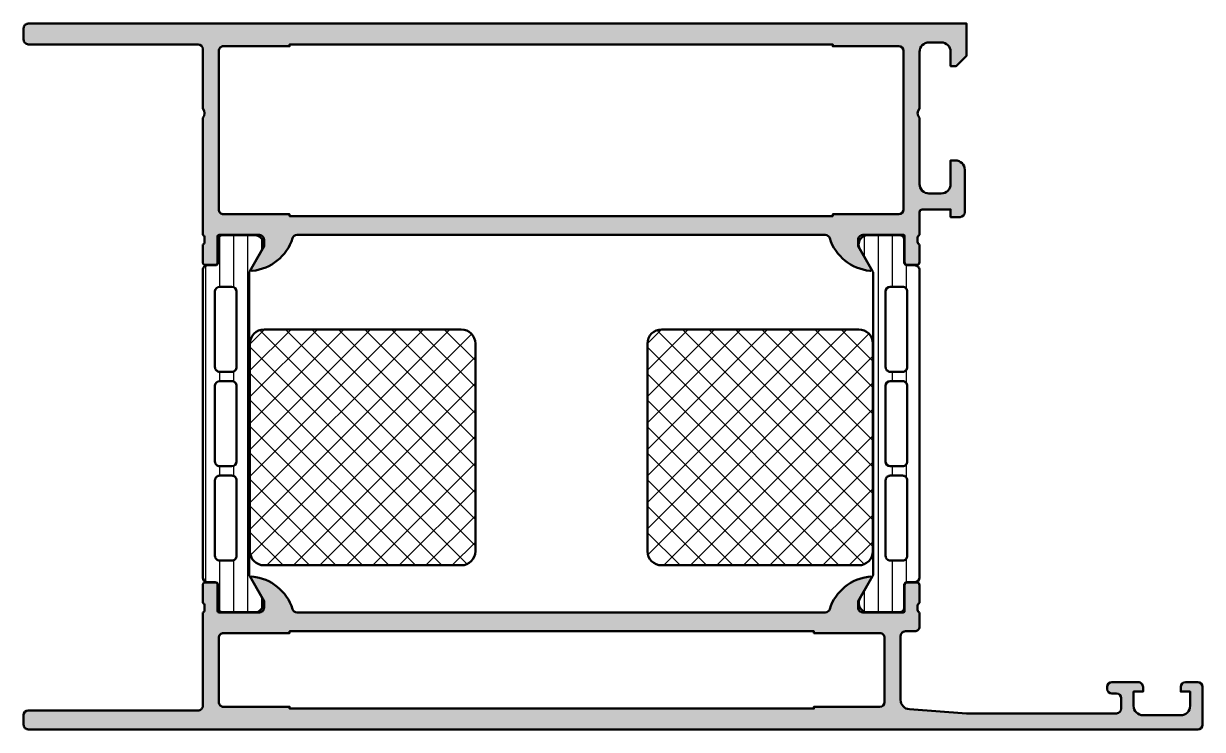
# Model space of a CAD drawing. Extents: x 0 to 125, y 0 to 75.
import ezdxf

# ---------------------------------------------------------------- set-up
doc = ezdxf.new("R2010")
doc.units = 0
for name, color, linetype, lineweight in [('0S-Alu contour', 7, 'Continuous', 50), ('0S-Alu hatch', 252, 'Continuous', 25), ('0S-Plastic contour', 254, 'Continuous', 50), ('0S-Plastic hatch', 253, 'Continuous', 25), ('0S-PT contour', 91, 'Continuous', 50), ('0S-PT hatch', 103, 'Continuous', 25)]:
    doc.layers.add(name, color=color, linetype=linetype, lineweight=lineweight)
pattern_1 = [(135, (0, 0), (-1.403165018917055, -1.403165018917055), []), (225, (0, 0), (1.403165018917055, -1.403165018917055), [])]
pattern_2 = [(90, (0, 0), (-1.4859, 0), [])]

# ---------------------------------------------------------------- blocks, each defined once
blk = doc.blocks.new('397200__9FBE3BA4_AD88_46FA_BA31_8D87AFEA04C9_')
at = {"layer": '0S-Alu hatch'}
h = blk.add_hatch(color=256, dxfattribs=at)
edge = h.paths.add_edge_path()
edge.add_arc((18.50000287263185, 2.499997127376452), 0.4999971273764557, 269.9996708187657, 360.0003291815056)
edge.add_line((19.00000000000005, 2.500000000010503), (19.00003051755965, 12.39999084470975))
edge.add_arc((18.92119407101665, 12.66751143670276), 0.2788950563273167, 286.4198764194902, 361.1645893740938)
edge.add_line((19.20003151755958, 12.67317984470112), (19.20003151755958, 13.12677384470073))
edge.add_arc((18.92116342191659, 13.13243450417783), 0.2789255417369667, 358.8371299271043, 433.5754054446339)
edge.add_line((19.00003051755976, 13.39997784470058), (19.00003051755965, 15.27998884470964))
edge.add_ellipse((19.30003051755932, 15.27998884470992), major_axis=(-0.2999999999996738, 0), ratio=1, start_angle=270.00000000001154, end_angle=360, ccw=False)
edge.add_line((19.30003051755926, 15.5799888447096), (20.28000483660247, 15.57998884470937))
edge.add_ellipse((20.28000483660242, 15.27998884470935), major_axis=(-0.3000000000000131, 0), ratio=1, start_angle=180, end_angle=269.99999999998914, ccw=False)
edge.add_line((20.58000483660243, 15.27998884470935), (20.58000483660243, 12.51999084470942))
edge.add_arc((20.70000483660222, 12.51999084470954), 0.1199999999997914, 180, 270.0000000000475)
edge.add_line((20.70000483660232, 12.39999084470975), (25.00003051755977, 12.39999084470975))
edge.add_arc((25.00003051755991, 12.8999908447095), 0.4999999999997442, 269.9999999999838, 360)
edge.add_line((25.50003051755965, 12.8999908447095), (25.50003051755942, 13.59999084470957))
edge.add_line((25.50003051755942, 13.59999084470957), (24.11853505993719, 15.99281116773688))
edge.add_ellipse((24.23815030220799, 16.06187106006113), major_axis=(-0.1381197846484702, 0), ratio=1, start_angle=-95.62257755075552, end_angle=30.000000000006025, ccw=False)
edge.add_ellipse((23.76180727638623, 11.22338198285979), major_axis=(-5.000000000001959, 0), ratio=1, start_angle=197.7484163560796, end_angle=264.3774224492135, ccw=False)
edge.add_arc((29.00003051756101, 12.89999084470789), 0.4999999999990506, 197.7484163559735, 269.9999999998958)
edge.add_line((29.00003051756011, 12.39999084470884), (84.99999999996504, 12.39999084470975))
edge.add_arc((84.9999999999647, 12.89999084474119), 0.5000000000314399, 270.0000000000391, 342.2515836439703)
edge.add_ellipse((90.23822324117359, 11.22338198288169), major_axis=(-5.000000000005541, 0), ratio=1, start_angle=275.6225775507864, end_angle=342.2515836439207, ccw=False)
edge.add_ellipse((89.7618802153515, 16.06187106008659), major_axis=(-0.1381197846484674, 0), ratio=1, start_angle=149.9999999999981, end_angle=275.62257755075285, ccw=False)
edge.add_line((89.8814954576223, 15.99281116776235), (88.49999999999994, 13.59999084473458))
edge.add_line((88.49999999999994, 13.59999084473458), (88.49999999999994, 12.89999084473454))
edge.add_arc((89, 12.89999084473459), 0.500000000000057, 180, 270.0000000000196)
edge.add_line((89.00000000000018, 12.39999084473454), (93.30002568095705, 12.39999084473428))
edge.add_arc((93.30002568095705, 12.51999084473427), 0.1199999999999903, 269.9999999999932, 360)
edge.add_line((93.42002568095705, 12.51999084473427), (93.42002568095727, 15.27998884473485))
edge.add_ellipse((93.72002568095691, 15.27998884473472), major_axis=(-0.2999999999996277, 0), ratio=1, start_angle=269.999999999981, end_angle=360, ccw=False)
edge.add_line((93.720025680957, 15.57998884473435), (94.69999999999997, 15.57998884473458))
edge.add_ellipse((94.70000000000002, 15.27998884473454), major_axis=(-0.300000000000038, 0), ratio=1, start_angle=180, end_angle=270.0000000000054, ccw=False)
edge.add_line((95.00000000000006, 15.27998884473455), (94.99999999999994, 13.39997784472624))
edge.add_arc((95.07886709564335, 13.13243450420308), 0.278925541737427, 106.4245945553883, 181.1628700729031)
edge.add_line((94.7999989999999, 13.12677384472594), (94.79999899999979, 12.6731798447261))
edge.add_arc((95.0788364465429, 12.66751143672773), 0.2788950563275087, 178.8354106259043, 253.5801235805291)
edge.add_line((94.99999999999994, 12.39999084473451), (94.99999999999994, 10.89999694825023))
edge.add_ellipse((94.49999999999979, 10.89999694825037), major_axis=(-0.5000000000001421, 0), ratio=1, start_angle=89.99999999999022, end_angle=180, ccw=False)
edge.add_line((94.49999999999972, 10.39999694825022), (93.49987792968744, 10.39999694825022))
edge.add_arc((93.4998750570556, 9.899999820873864), 0.4999971273846127, 89.99967081874946, 180.0003291815056)
edge.add_line((92.99987792967924, 9.899996948239815), (92.99987792968756, 3.130956357444183))
edge.add_arc((93.99983403053672, 3.130956357444173), 0.9999561008491753, 180, 265.9144241543841)
edge.add_line((93.92859082082629, 2.133541394304137), (99.99983715819093, 1.699885301302465))
edge.add_line((99.99983715819093, 1.699885301302465), (115.899861572253, 1.699885301302238))
edge.add_arc((115.8998450087937, 2.199901864761649), 0.5000165637337503, 270.0018979697492, 359.9981020302674)
edge.add_line((116.3998615722531, 2.199885301302496), (116.3998615722531, 3.299888353060005))
edge.add_arc((115.8998264730873, 3.299853253894475), 0.5000351003976219, 0.0040217857437439, 89.99597821421769)
edge.add_line((115.899861572253, 3.799888353060232), (115.3998615722529, 3.799888353060232))
edge.add_ellipse((115.3998731130172, 4.299899893824467), major_axis=(-0.5000115408974211, 0), ratio=1, start_angle=0.001322443566380116, end_angle=89.99867755635842, ccw=False)
edge.add_line((114.899861572253, 4.29988835306089), (114.8998615722532, 4.499885301302192))
edge.add_ellipse((115.3998781357125, 4.49986873784309), major_axis=(-0.500016563733665, 0), ratio=1, start_angle=270.00189796975246, end_angle=359.99810203026743, ccw=False)
edge.add_line((115.3998615722532, 4.99988530130242), (118.1998493652219, 4.99988530130242))
edge.add_ellipse((118.1999068400247, 4.499942776105332), major_axis=(-0.4999425285008203, 0), ratio=1, start_angle=179.9934131155661, end_angle=270.0065868843885, ccw=False)
edge.add_line((118.6998493652218, 4.499885301302605), (118.6998493652218, 3.99988530130242))
edge.add_line((118.6998493652218, 3.99988530130242), (117.6998493652217, 3.99988530130242))
edge.add_line((117.6998493652217, 3.99988530130242), (117.6998493652218, 2.499885301302192))
edge.add_arc((118.699926234931, 2.499962171011596), 1.000076872663424, 180.0044039714515, 269.995596028639)
edge.add_line((118.6998493652219, 1.49988530130242), (122.6998493652218, 1.499885301302192))
edge.add_arc((122.6998863389152, 2.499848327608852), 0.9999630269902116, 269.997881485087, 360.0021185150526)
edge.add_line((123.6998493652219, 2.499885301304686), (123.6998493652218, 3.99988530130242))
edge.add_line((123.6998493652218, 3.99988530130242), (122.6998493652218, 3.99988530130242))
edge.add_line((122.6998493652218, 3.99988530130242), (122.6998493652218, 4.499885301302192))
edge.add_ellipse((123.1998862640108, 4.499848402513197), major_axis=(-0.5000369001504116, 0), ratio=1, start_angle=270.00422797774104, end_angle=359.9957720223886, ccw=False)
edge.add_line((123.1998493652218, 4.999885301302192), (124.4998981933466, 4.999885301302647))
edge.add_ellipse((124.4998307058291, 4.499817813784979), major_axis=(-0.5000674920716188, 0), ratio=1, start_angle=180.007732456117, end_angle=269.9922675438906, ccw=False)
edge.add_line((124.9998981933468, 4.499885301302542), (124.9998981933468, 0.4998853013021929))
edge.add_ellipse((124.4998307058295, 0.4999527888196401), major_axis=(-0.5000674920711641, 0), ratio=1, start_angle=90.00773245612243, end_angle=179.9922675438831, ccw=False)
edge.add_line((124.4998981933472, -0.0001146986975797), (0.500000000000057, 8.2494e-12))
edge.add_ellipse((0.4999971273682035, 0.4999971273764534), major_axis=(-0.499997127376456, 0), ratio=1, start_angle=-0.0003291815056059022, end_angle=90.00032918125379, ccw=False)
edge.add_line((1e-16, 0.5000000000105035), (0, 1.500000000007794))
edge.add_ellipse((0.500069341475296, 1.499930658532953), major_axis=(-0.5000693462828694, 0), ratio=1, start_angle=270.0079448458872, end_angle=359.99205515419874, ccw=False)
edge.add_line((0.500000000000057, 2.000000000008249), (18.50000000000017, 2.000000000008249))
edge = h.paths.add_edge_path()
edge.add_arc((21.20000933439954, 2.899991023869269), 0.4999971273848969, 179.9996708184944, 270.000329181231)
edge.add_line((21.2000122070312, 2.399993896492624), (28.19998168945307, 2.399993896492624))
edge.add_line((28.19998168945307, 2.399993896492624), (28.19998168945295, 2.199996948250664))
edge.add_line((28.19998168945295, 2.199996948250664), (83.79995727539068, 2.199996948250664))
edge.add_line((83.79995727539068, 2.199996948250664), (83.79995727539068, 2.399993896492397))
edge.add_line((83.79995727539068, 2.399993896492397), (90.79992675781232, 2.399993896492624))
edge.add_arc((90.79985741633735, 2.900063237967721), 0.5000693462826705, 270.0079448458579, 359.992055154107)
edge.add_line((91.29992675781243, 2.899993896492431), (91.29992675782076, 9.69999389648462))
edge.add_arc((90.79992963044447, 9.699996769116048), 0.4999971273845274, 359.9996708184944, 450.0003291812733)
edge.add_line((90.79992675781244, 10.19999389649232), (83.79995727539057, 10.19999389649258))
edge.add_line((83.79995727539057, 10.19999389649258), (83.79995727539068, 10.39999084473431))
edge.add_line((83.79995727539068, 10.39999084473431), (28.19998168945295, 10.39999084473454))
edge.add_line((28.19998168945295, 10.39999084473454), (28.19998168945295, 10.19999389649258))
edge.add_line((28.19998168945295, 10.19999389649258), (21.20001220703063, 10.19999389649235))
edge.add_arc((21.19993713928355, 9.700068964240108), 0.4999249378882545, 89.99139657821561, 180.0086034218004)
edge.add_line((20.70001220703131, 9.699993896492893), (20.70001220702289, 2.899993896503319))
at = {"layer": '0S-Alu contour', "color": 7}
for points in [[(19.00003051755976, 13.39997784470058), (19.00003051755965, 15.27998884470964)], [(19.30003051755926, 15.5799888447096), (20.28000483660247, 15.57998884470937)], [(20.58000483660243, 15.27998884470935), (20.58000483660243, 12.51999084470942)], [(25.50003051755965, 12.8999908447095), (25.50003051755942, 13.59999084470957), (24.11853505993719, 15.99281116773688)], [(89.8814954576223, 15.99281116776235), (88.49999999999994, 13.59999084473458), (88.49999999999994, 12.89999084473454)], [(93.42002568095705, 12.51999084473427), (93.42002568095727, 15.27998884473485)], [(93.720025680957, 15.57998884473435), (94.69999999999997, 15.57998884473458)], [(95.00000000000006, 15.27998884473455), (94.99999999999994, 13.39997784472624)], [(19.20003151755958, 12.67317984470112), (19.20003151755958, 13.12677384470073)], [(94.7999989999999, 13.12677384472594), (94.79999899999979, 12.6731798447261)], [(19.00000000000005, 2.500000000010503), (19.00003051755965, 12.39999084470975)], [(20.70000483660232, 12.39999084470975), (25.00003051755977, 12.39999084470975)], [(29.00003051756011, 12.39999084470884), (84.99999999996504, 12.39999084470975)], [(89.00000000000018, 12.39999084473454), (93.30002568095705, 12.39999084473428)], [(94.99999999999994, 12.39999084473451), (94.99999999999994, 10.89999694825023)], [(90.79992675781244, 10.19999389649232), (83.79995727539057, 10.19999389649258), (83.79995727539068, 10.39999084473431), (28.19998168945295, 10.39999084473454), (28.19998168945295, 10.19999389649258), (21.20001220703063, 10.19999389649235)], [(94.49999999999972, 10.39999694825022), (93.49987792968744, 10.39999694825022)], [(20.70001220703131, 9.699993896492893), (20.70001220702289, 2.899993896503319)], [(91.29992675781243, 2.899993896492431), (91.29992675782076, 9.69999389648462)], [(92.99987792967924, 9.899996948239815), (92.99987792968756, 3.130956357444183)], [(114.899861572253, 4.29988835306089), (114.8998615722532, 4.499885301302192)], [(115.3998615722532, 4.99988530130242), (118.1998493652219, 4.99988530130242)], [(115.899861572253, 3.799888353060232), (115.3998615722529, 3.799888353060232)], [(118.6998493652218, 4.499885301302605), (118.6998493652218, 3.99988530130242), (117.6998493652217, 3.99988530130242), (117.6998493652218, 2.499885301302192)], [(123.6998493652219, 2.499885301304686), (123.6998493652218, 3.99988530130242), (122.6998493652218, 3.99988530130242), (122.6998493652218, 4.499885301302192)], [(123.1998493652218, 4.999885301302192), (124.4998981933466, 4.999885301302647)], [(124.9998981933468, 4.499885301302542), (124.9998981933468, 0.4998853013021929)], [(116.3998615722531, 2.199885301302496), (116.3998615722531, 3.299888353060005)], [(1e-16, 0.5000000000105035), (0, 1.500000000007794)], [(0.500000000000057, 2.000000000008249), (18.50000000000017, 2.000000000008249)], [(21.2000122070312, 2.399993896492624), (28.19998168945307, 2.399993896492624), (28.19998168945295, 2.199996948250664), (83.79995727539068, 2.199996948250664), (83.79995727539068, 2.399993896492397), (90.79992675781232, 2.399993896492624)], [(93.92859082082629, 2.133541394304137), (99.99983715819093, 1.699885301302465), (115.899861572253, 1.699885301302238)], [(118.6998493652219, 1.49988530130242), (122.6998493652218, 1.499885301302192)], [(124.4998981933472, -0.0001146986975797), (0.500000000000057, 8.2494e-12)]]:
    blk.add_lwpolyline(points, dxfattribs=at)
at = {"layer": '0S-Alu contour', "color": 7, "extrusion": (0, 0, -1)}
for centre, radius, start, end in [((-19.30003051755932, 15.27998884470992), 0.2999999999996738, 0, 89.99999999998847), ((-20.28000483660242, 15.27998884470935), 0.3000000000000131, 90.00000000001087, 180), ((-24.23815030220799, 16.06187106006113), 0.1381197846484702, 329.999999999994, 95.62257755075564), ((-23.76180727638623, 11.22338198285979), 5.000000000001959, 95.62257755078652, 162.2515836439204), ((-90.23822324117359, 11.22338198288169), 5.000000000005541, 17.7484163560793, 84.37742244921361), ((-89.7618802153515, 16.06187106008659), 0.1381197846484674, 84.37742244924715, 210.0000000000019), ((-93.72002568095691, 15.27998884473472), 0.2999999999996277, 0, 90.000000000019), ((-94.70000000000002, 15.27998884473454), 0.300000000000038, 89.99999999999459, 180), ((-94.49999999999979, 10.89999694825037), 0.5000000000001421, 180, 270.0000000000098), ((-115.3998781357125, 4.49986873784309), 0.500016563733665, 0.0018979697325816, 89.99810203024757), ((-115.3998731130172, 4.299899893824467), 0.5000115408974211, 270.0013224436416, 359.9986775564336), ((-118.1999068400247, 4.499942776105332), 0.4999425285008203, 89.9934131156115, 180.006586884434), ((-123.1998862640108, 4.499848402513197), 0.5000369001504116, 0.0042279776114068, 89.99577202225898), ((-124.4998307058291, 4.499817813784979), 0.5000674920716188, 90.00773245610941, 179.992267543883), ((-0.500069341475296, 1.499930658532953), 0.5000693462828694, 0.0079448458012631, 89.99205515411276), ((-0.4999971273682035, 0.4999971273764534), 0.499997127376456, 269.9996708187462, 0.0003291815055843), ((-124.4998307058295, 0.4999527888196401), 0.5000674920711641, 180.0077324561169, 269.9922675438776)]:
    blk.add_arc(centre, radius, start, end, dxfattribs=at)
at = {"layer": '0S-Alu contour', "color": 7}
for centre, radius, start, end in [((18.92116342191659, 13.13243450417783), 0.2789255417369667, 358.8371299271043, 73.575405444634), ((18.92119407101665, 12.66751143670276), 0.2788950563273167, 286.4198764194902, 1.164589374093794), ((20.70000483660222, 12.51999084470954), 0.1199999999997914, 180, 270.0000000000475), ((25.00003051755991, 12.8999908447095), 0.4999999999997442, 269.9999999999838, 0), ((29.00003051756101, 12.89999084470789), 0.4999999999990506, 197.7484163559735, 269.9999999998958), ((84.9999999999647, 12.89999084474119), 0.5000000000314399, 270.0000000000391, 342.2515836439703), ((89, 12.89999084473459), 0.500000000000057, 180, 270.0000000000196), ((93.30002568095705, 12.51999084473427), 0.1199999999999903, 269.9999999999932, 0), ((95.0788364465429, 12.66751143672773), 0.2788950563275087, 178.8354106259043, 253.5801235805291), ((95.07886709564335, 13.13243450420308), 0.278925541737427, 106.4245945553883, 181.1628700729031), ((21.19993713928355, 9.700068964240108), 0.4999249378882545, 89.99139657821561, 180.0086034218004), ((90.79992963044447, 9.699996769116048), 0.4999971273845274, 359.9996708184944, 90.00032918127334), ((93.4998750570556, 9.899999820873864), 0.4999971273846127, 89.99967081874946, 180.0003291815056), ((115.8998264730873, 3.299853253894475), 0.5000351003976219, 0.0040217857437439, 89.99597821421769), ((21.20000933439954, 2.899991023869269), 0.4999971273848969, 179.9996708184944, 270.000329181231), ((90.79985741633735, 2.900063237967721), 0.5000693462826705, 270.0079448458579, 359.992055154107), ((93.99983403053672, 3.130956357444173), 0.9999561008491753, 180, 265.9144241543841), ((18.50000287263185, 2.499997127376452), 0.4999971273764557, 269.9996708187657, 0.0003291815055843), ((115.8998450087937, 2.199901864761649), 0.5000165637337503, 270.0018979697492, 359.9981020302674), ((118.699926234931, 2.499962171011596), 1.000076872663424, 180.0044039714515, 269.995596028639), ((122.6998863389152, 2.499848327608852), 0.9999630269902116, 269.997881485087, 0.0021185150526193)]:
    blk.add_arc(centre, radius, start, end, dxfattribs=at)
blk = doc.blocks.new('397350__34C2E7EA_E0CB_4715_95C1_68A75F500E84_')
at = {"layer": '0S-PT hatch'}
h = blk.add_hatch(dxfattribs=at)
h.set_pattern_fill('ANSI37', color=256, scale=0.625, angle=90, style=0)
h.set_pattern_definition(pattern_1)
edge = h.paths.add_edge_path()
edge.add_line((66.15183179662094, 40.88999084473441), (66.15183179662094, 18.88999084473442))
edge.add_arc((67.65183447185524, 18.88999351996873), 1.500002675236698, 180.000102185685, 269.9998978137592)
edge.add_line((67.65183179662094, 17.38999084473442), (88.5518642215477, 17.38999084473442))
edge.add_arc((88.55186370414886, 18.88999136213277), 1.500000517398437, 270.0000197631733, 360.000019766289)
edge.add_line((90.0518642215472, 18.88999187961319), (90.0518642215472, 40.88999084473441))
edge.add_arc((88.55186266022179, 40.889989283409), 1.500001561326231, 5.96359516822e-05, 89.99994036180456)
edge.add_line((88.5518642215477, 42.38999084473442), (67.65183179662094, 42.38999084473442))
edge.add_arc((67.65183551606309, 40.88998712529227), 1.500003719446759, 90.00014207187252, 179.9998579268319)
at = {"layer": '0S-PT contour', "color": 7}
for points in [[(88.5518642215477, 42.38999084473442), (67.65183179662094, 42.38999084473442)], [(66.15183179662094, 40.88999084473441), (66.15183179662094, 18.88999084473442)], [(90.0518642215472, 18.88999187961319), (90.0518642215472, 40.88999084473441)], [(67.65183179662094, 17.38999084473442), (88.5518642215477, 17.38999084473442)]]:
    blk.add_lwpolyline(points, dxfattribs=at)
for centre, radius, start, end in [((67.65183551606309, 40.88998712529227), 1.500003719446759, 90.00014207187252, 179.9998579268319), ((88.55186266022179, 40.889989283409), 1.500001561326231, 5.96359516822e-05, 89.99994036180456), ((67.65183447185524, 18.88999351996873), 1.500002675236698, 180.000102185685, 269.9998978137592), ((88.55186370414886, 18.88999136213277), 1.500000517398437, 270.0000197631733, 1.97662889618e-05)]:
    blk.add_arc(centre, radius, start, end, dxfattribs=at)
blk = doc.blocks.new('284257__E1764C8C_B348_4A4B_8108_F2D240044A81___660ACD10_F0E2_421B_A9A9_F7F90037AE43_')
at = {"layer": '0S-Plastic hatch'}
h = blk.add_hatch(dxfattribs=at)
h.set_pattern_fill('ANSI31', color=256, scale=0.4680000000000001, angle=45, style=0)
h.set_pattern_definition(pattern_2)
edge = h.paths.add_edge_path()
edge.add_line((94.99229999949802, 48.68999360949366), (94.99228467120692, 16.10998760949366))
edge.add_ellipse((94.49228467120702, 16.10998784473437), major_axis=(-0.4999999999999701, 0), ratio=1, start_angle=89.9999999999967, end_angle=179.9999730418353, ccw=False)
edge.add_line((94.49228467120699, 15.60998784473439), (93.68195333787372, 15.60998784473442))
edge.add_arc((93.68195333787374, 15.3099878447344), 0.3000000000000256, 90.00000000000273, 180)
edge.add_line((93.38195333787371, 15.3099878447344), (93.38228528827074, 12.90998946179807))
edge.add_ellipse((92.88228931083212, 12.90998682217305), major_axis=(-0.4999959774455833, 0), ratio=1, start_angle=89.99969751881821, end_angle=180.0003024817733, ccw=False)
edge.add_line((92.88228667120708, 12.40999084473443), (89.40574517310755, 12.40999084473441))
edge.add_ellipse((89.54805582209896, 13.39980891945727), major_axis=(-0.9999960709244925, 0), ratio=1, start_angle=-32.72701609983932, end_angle=81.81839194809788, ccw=False)
edge.add_line((88.70680317310759, 13.94044384473441), (90.02527288759423, 16.2241006914846))
edge.add_arc((89.5922601708266, 16.47410066579667), 0.5000000000392573, 330.000003401546, 360.0000599103377)
edge.add_line((90.09226017086559, 16.474101188613), (90.08769082844952, 48.32588154645324))
edge.add_arc((89.58769082833766, 48.32588102365792), 0.5000000001152533, 5.99103376539e-05, 29.99999659557678)
edge.add_line((90.02070354518428, 48.57588099798663), (88.70223383069356, 50.8595378447344))
edge.add_ellipse((89.54348647968484, 51.40017277001161), major_axis=(-0.9999960709244687, 0), ratio=1, start_angle=-81.8183919480993, end_angle=32.727016099844775, ccw=False)
edge.add_line((89.4011758306935, 52.38999084473445), (92.87771732879301, 52.38999084473443))
edge.add_ellipse((92.877719968418, 51.88999486729578), major_axis=(-0.4999959774456188, 0), ratio=1, start_angle=179.9996975194317, end_angle=270.0003024811769, ccw=False)
edge.add_line((93.37771594585666, 51.8899922276761), (93.37738399545967, 49.48999384473442))
edge.add_arc((93.67738399545968, 49.48999384473443), 0.3000000000000043, 180, 269.9999999999945)
edge.add_line((93.67738399545965, 49.18999384473443), (94.49229999949809, 49.18999384473443))
edge.add_ellipse((94.49229999949804, 48.6899938447344), major_axis=(-0.5000000000000285, 0), ratio=1, start_angle=179.9999730553583, end_angle=269.99999999999676, ccw=False)
edge = h.paths.add_edge_path()
edge.add_line((91.40666702686994, 46.40055428598745), (91.40666702686994, 38.40057259688354))
edge.add_arc((91.90666338751325, 38.40056895752688), 0.4999963606565606, 179.9995829571354, 270.0004170425927)
edge.add_line((91.90666702686995, 37.90057259688357), (93.20666113313781, 37.90057259688357))
edge.add_arc((93.20667770593462, 38.40057259869656), 0.5000000020876599, 269.9981008973854, 360)
edge.add_line((93.70667770802228, 38.40057259869656), (93.70667770802228, 46.40058480356557))
edge.add_arc((93.20669296681142, 46.40058480357081), 0.4999847412108736, 0, 90.00000000000487)
edge.add_line((93.20669296681137, 46.90056954478168), (91.90668228565897, 46.9005695447817))
edge.add_arc((91.90668228565902, 46.4005542859926), 0.5000152587890767, 90.00000000000487, 180)
edge = h.paths.add_edge_path()
edge.add_line((91.40666702686994, 36.40057259687837), (91.40666702686994, 28.39686571205024))
edge.add_arc((91.90666702686991, 28.39686571205543), 0.5000000000000036, 180, 269.9999999988112)
edge.add_line((91.90666702685954, 27.89686571205542), (93.20667770801188, 27.89686571205542))
edge.add_arc((93.20667770802228, 28.39686571205542), 0.4999999999999858, 269.9999999988063, 360)
edge.add_line((93.70667770802228, 28.39686571205542), (93.70667770802228, 36.40057259687836))
edge.add_arc((93.20667770802228, 36.40057259688357), 0.4999999999999929, 0, 90.0000000000016)
edge.add_line((93.20667770802228, 36.90057259688356), (91.90666702686995, 36.90057259688356))
edge.add_arc((91.90666702686995, 36.40057259688353), 0.5000000000000142, 90.0000000000016, 180)
edge = h.paths.add_edge_path()
edge.add_line((93.70667770803269, 18.39686876416255), (93.70667770803269, 26.39686571205022))
edge.add_arc((93.20667770587534, 26.39686571017274), 0.5000000021573398, 0, 90.00189908949235)
edge.add_line((93.20666113319305, 26.89686571205542), (91.90666702688031, 26.89686571205545))
edge.add_arc((91.9066633875236, 26.3968693514122), 0.4999963606564967, 89.99958295740409, 180.0004170428646)
edge.add_line((91.40666702688036, 26.39686571205313), (91.40666702688036, 18.39686876417014))
edge.add_arc((91.90666338752372, 18.39686512481107), 0.4999963606566175, 179.9995829571354, 270.0004170425845)
edge.add_line((91.90666702688034, 17.8968687641677), (93.20666113314823, 17.89686876416773))
edge.add_arc((93.20667770594503, 18.39686876598073), 0.5000000020876599, 269.9981008973854, 360)
at = {"layer": '0S-Alu contour', "color": 7}
for points in [[(91.40666702686994, 46.40055428598745), (91.40666702686994, 38.40057259688354)], [(93.20669296681137, 46.90056954478168), (91.90668228565897, 46.9005695447817)], [(93.70667770802228, 38.40057259869656), (93.70667770802228, 46.40058480356557)], [(91.90666702686995, 37.90057259688357), (93.20666113313781, 37.90057259688357)], [(91.40666702686994, 36.40057259687837), (91.40666702686994, 28.39686571205024)], [(93.20667770802228, 36.90057259688356), (91.90666702686995, 36.90057259688356)], [(93.70667770802228, 28.39686571205542), (93.70667770802228, 36.40057259687836)], [(91.90666702685954, 27.89686571205542), (93.20667770801188, 27.89686571205542)], [(91.40666702688036, 26.39686571205313), (91.40666702688036, 18.39686876417014)], [(93.20666113319305, 26.89686571205542), (91.90666702688031, 26.89686571205545)], [(93.70667770803269, 18.39686876416255), (93.70667770803269, 26.39686571205022)], [(91.90666702688034, 17.8968687641677), (93.20666113314823, 17.89686876416773)]]:
    blk.add_lwpolyline(points, dxfattribs=at)
for centre, radius, start, end in [((91.90668228565902, 46.4005542859926), 0.5000152587890767, 90.00000000000487, 180), ((93.20669296681142, 46.40058480357081), 0.4999847412108736, 0, 90.00000000000487), ((91.90666338751325, 38.40056895752688), 0.4999963606565606, 179.9995829571354, 270.0004170425927), ((93.20667770593462, 38.40057259869656), 0.5000000020876599, 269.9981008973854, 0), ((91.90666702686995, 36.40057259688353), 0.5000000000000142, 90.0000000000016, 180), ((93.20667770802228, 36.40057259688357), 0.4999999999999929, 0, 90.0000000000016), ((91.90666702686991, 28.39686571205543), 0.5000000000000036, 180, 269.9999999988112), ((93.20667770802228, 28.39686571205542), 0.4999999999999858, 269.9999999988063, 0), ((91.9066633875236, 26.3968693514122), 0.4999963606564967, 89.99958295740409, 180.0004170428646), ((93.20667770587534, 26.39686571017274), 0.5000000021573398, 0, 90.00189908949235), ((91.90666338752372, 18.39686512481107), 0.4999963606566175, 179.9995829571354, 270.0004170425845), ((93.20667770594503, 18.39686876598073), 0.5000000020876599, 269.9981008973854, 0)]:
    blk.add_arc(centre, radius, start, end, dxfattribs=at)
at = {"layer": '0S-Plastic contour', "color": 7}
for points in [[(89.4011758306935, 52.38999084473445), (92.87771732879301, 52.38999084473443)], [(93.37771594585666, 51.8899922276761), (93.37738399545967, 49.48999384473442)], [(90.02070354518428, 48.57588099798663), (88.70223383069356, 50.8595378447344)], [(93.67738399545965, 49.18999384473443), (94.49229999949809, 49.18999384473443)], [(90.09226017086559, 16.474101188613), (90.08769082844952, 48.32588154645324)], [(94.99229999949802, 48.68999360949366), (94.99228467120692, 16.10998760949366)], [(88.70680317310759, 13.94044384473441), (90.02527288759423, 16.2241006914846)], [(93.38195333787371, 15.3099878447344), (93.38228528827074, 12.90998946179807)], [(94.49228467120699, 15.60998784473439), (93.68195333787372, 15.60998784473442)], [(92.88228667120708, 12.40999084473443), (89.40574517310755, 12.40999084473441)]]:
    blk.add_lwpolyline(points, dxfattribs=at)
at = {"layer": '0S-Plastic contour', "color": 7, "extrusion": (0, 0, -1)}
for centre, radius, start, end in [((-89.54348647968484, 51.40017277001161), 0.9999960709244687, 327.2729839001552, 81.8183919480993), ((-92.877719968418, 51.88999486729578), 0.4999959774456188, 89.99969751882308, 180.0003024805684), ((-94.49229999949804, 48.6899938447344), 0.5000000000000285, 90.00000000000325, 180.0000269446418), ((-94.49228467120702, 16.10998784473437), 0.4999999999999701, 180.0000269581648, 270.0000000000033), ((-89.54805582209896, 13.39980891945727), 0.9999960709244925, 278.1816080519022, 32.72701609983933), ((-92.88228931083212, 12.90998682217305), 0.4999959774455833, 179.9996975182267, 270.0003024811818)]:
    blk.add_arc(centre, radius, start, end, dxfattribs=at)
at = {"layer": '0S-Plastic contour', "color": 7}
for centre, radius, start, end in [((93.67738399545968, 49.48999384473443), 0.3000000000000043, 180, 269.9999999999945), ((89.58769082833766, 48.32588102365792), 0.5000000001152533, 5.99103376539e-05, 29.99999659557678), ((89.5922601708266, 16.47410066579667), 0.5000000000392573, 330.000003401546, 5.99103376539e-05), ((93.68195333787374, 15.3099878447344), 0.3000000000000256, 90.00000000000273, 180)]:
    blk.add_arc(centre, radius, start, end, dxfattribs=at)
blk = doc.blocks.new('397350__C9245B58_73B8_4476_AE40_275A3A9FEFB0_')
at = {"layer": '0S-PT hatch'}
h = blk.add_hatch(dxfattribs=at)
h.set_pattern_fill('ANSI37', color=256, scale=0.625, angle=90, style=0)
h.set_pattern_definition(pattern_1)
edge = h.paths.add_edge_path()
edge.add_line((47.90388024301537, 40.88999084470969), (47.90388024301537, 18.88999084470969))
edge.add_ellipse((46.40387756778103, 18.88999351994403), major_axis=(-1.500002675236727, 0), ratio=1, start_angle=90.00010218624237, end_angle=179.9998978143151, ccw=False)
edge.add_line((46.40388024301538, 17.38999084470969), (25.50384781808862, 17.38999084470969))
edge.add_ellipse((25.50384833548746, 18.88999136210803), major_axis=(-1.50000051739843, 0), ratio=1, start_angle=-1.976628891497967e-05, end_angle=89.99998023682701, ccw=False)
edge.add_line((24.00384781808911, 18.88999187958845), (24.00384781808911, 40.88999084470969))
edge.add_ellipse((25.50384937941452, 40.88998928338428), major_axis=(-1.50000156132622, 0), ratio=1, start_angle=270.00005963819433, end_angle=359.9999403640483, ccw=False)
edge.add_line((25.50384781808862, 42.38999084470969), (46.40388024301538, 42.38999084470969))
edge.add_ellipse((46.40387652357322, 40.88998712526754), major_axis=(-1.500003719446766, 0), ratio=1, start_angle=180.0001420731681, end_angle=269.9998579281272, ccw=False)
at = {"layer": '0S-PT contour', "color": 7}
for points in [[(25.50384781808862, 42.38999084470969), (46.40388024301538, 42.38999084470969)], [(24.00384781808911, 18.88999187958845), (24.00384781808911, 40.88999084470969)], [(47.90388024301537, 40.88999084470969), (47.90388024301537, 18.88999084470969)], [(46.40388024301538, 17.38999084470969), (25.50384781808862, 17.38999084470969)]]:
    blk.add_lwpolyline(points, dxfattribs=at)
at = {"layer": '0S-PT contour', "color": 7, "extrusion": (0, 0, -1)}
for centre, radius, start, end in [((-25.50384937941452, 40.88998928338428), 1.500001561326221, 5.96359516822e-05, 89.99994036180566), ((-46.40387652357322, 40.88998712526754), 1.500003719446766, 90.0001420718728, 179.9998579268319), ((-25.50384833548746, 18.88999136210803), 1.50000051739843, 270.000019763173, 1.97662889618e-05), ((-46.40387756778103, 18.88999351994403), 1.500002675236727, 180.000102185685, 269.9998978137576)]:
    blk.add_arc(centre, radius, start, end, dxfattribs=at)
blk = doc.blocks.new('284257__383503C4_2879_4F6A_AB55_37EDCC3C243E___D2433DCE_E698_4650_9DA9_32AD1C579711_')
at = {"layer": '0S-Plastic hatch'}
h = blk.add_hatch(dxfattribs=at)
h.set_pattern_fill('ANSI31', color=256, scale=0.4680000000000001, angle=45, style=0)
h.set_pattern_definition(pattern_2)
edge = h.paths.add_edge_path()
edge.add_line((19.00773051806162, 48.68999360946894), (19.00774584635271, 16.10998760946893))
edge.add_arc((19.50774584635266, 16.10998784470969), 0.5, 180.0000269446418, 269.9999999999996)
edge.add_line((19.50774584635266, 15.60998784470969), (20.31807717968593, 15.60998784470969))
edge.add_ellipse((20.31807717968593, 15.30998784470967), major_axis=(-0.3000000000000167, 0), ratio=1, start_angle=180, end_angle=269.9999999999993, ccw=False)
edge.add_line((20.61807717968594, 15.30998784470967), (20.61774522928891, 12.90998946177334))
edge.add_arc((21.1177412067275, 12.90998682214826), 0.4999959774455531, 179.9996975182267, 270.0003024811851)
edge.add_line((21.11774384635257, 12.40999084470967), (24.59428534445209, 12.40999084470968))
edge.add_arc((24.45197469546073, 13.39980891943253), 0.9999960709244792, 278.1816080519002, 392.7270160998407)
edge.add_line((25.29322734445208, 13.94044384470969), (23.97475762996544, 16.22410069145987))
edge.add_ellipse((24.40777034669626, 16.47410066575945), major_axis=(-0.5000000000003944, 0), ratio=1, start_angle=-5.991033771124421e-05, end_angle=29.999996599320923, ccw=False)
edge.add_line((23.90777034669614, 16.47410118857576), (23.91233968911013, 48.3258815464285))
edge.add_ellipse((24.41233968911024, 48.32588102365978), major_axis=(-0.5000000000003834, 0), ratio=1, start_angle=330.0000034006583, end_angle=359.9999401018306, ccw=False)
edge.add_line((23.97932697237951, 48.5758809979595), (25.2977966868661, 50.85953784470968))
edge.add_arc((24.45654403787477, 51.40017276998686), 0.9999960709244653, 327.2729839001571, 441.818391948098)
edge.add_line((24.59885468686616, 52.38999084470969), (21.12231318876664, 52.3899908447097))
edge.add_arc((21.12231054914155, 51.8899948672711), 0.4999959774455615, 89.99969751881291, 180.0003024817733)
edge.add_line((20.62231457170296, 51.88999222764091), (20.62264652209998, 49.48999384470969))
edge.add_ellipse((20.3226465221, 49.48999384470968), major_axis=(-0.2999999999999864, 0), ratio=1, start_angle=90.00000000000068, end_angle=180, ccw=False)
edge.add_line((20.3226465221, 49.1899938447097), (19.50773051806155, 49.1899938447097))
edge.add_arc((19.50773051806156, 48.68999384470971), 0.4999999999999964, 90.00000000000081, 180.0000269581648)
edge = h.paths.add_edge_path()
edge.add_line((22.59336349068971, 46.40055428596272), (22.59336349068971, 38.40057259685881))
edge.add_ellipse((22.09336713004639, 38.40056895750215), major_axis=(-0.4999963606565677, 0), ratio=1, start_angle=89.9995829574089, end_angle=180.0004170428646, ccw=False)
edge.add_line((22.09336349068971, 37.90057259685883), (20.79336938442182, 37.90057259685883))
edge.add_ellipse((20.79335281162501, 38.40057259867182), major_axis=(-0.5000000020876408, 0), ratio=1, start_angle=0, end_angle=90.00189910261668, ccw=False)
edge.add_line((20.29335280953737, 38.40057259867182), (20.29335280953737, 46.40058480354084))
edge.add_ellipse((20.79333755074828, 46.40058480354604), major_axis=(-0.4999847412109091, 0), ratio=1, start_angle=270, end_angle=360, ccw=False)
edge.add_line((20.79333755074828, 46.90056954475696), (22.09334823190068, 46.90056954475696))
edge.add_ellipse((22.09334823190067, 46.40055428596792), major_axis=(-0.5000152587890412, 0), ratio=1, start_angle=180, end_angle=269.9999999999992, ccw=False)
edge = h.paths.add_edge_path()
edge.add_line((20.29335280953737, 28.3968657120255), (20.29335280953737, 36.40057259685363))
edge.add_ellipse((20.79335280953737, 36.40057259685883), major_axis=(-0.5, 0), ratio=1, start_angle=270, end_angle=360, ccw=False)
edge.add_line((20.79335280953737, 36.90057259685883), (22.09336349068971, 36.90057259685883))
edge.add_ellipse((22.09336349068972, 36.40057259685884), major_axis=(-0.4999999999999929, 0), ratio=1, start_angle=180, end_angle=270.0000000000008, ccw=False)
edge.add_line((22.59336349068971, 36.40057259685884), (22.59336349068971, 28.39686571203071))
edge.add_ellipse((22.0933634906897, 28.39686571203071), major_axis=(-0.5000000000000107, 0), ratio=1, start_angle=90.00000000119331, end_angle=180, ccw=False)
edge.add_line((22.09336349070011, 27.8968657120307), (20.79335280954777, 27.8968657120307))
edge.add_ellipse((20.79335280953737, 28.39686571203069), major_axis=(-0.4999999999999965, 0), ratio=1, start_angle=0, end_angle=90.0000000011924, ccw=False)
edge = h.paths.add_edge_path()
edge.add_line((20.29335280952697, 18.39686876413782), (20.29335280952697, 26.39686571202549))
edge.add_ellipse((20.79335281168428, 26.39686571014804), major_axis=(-0.5000000021573144, 0), ratio=1, start_angle=269.9981009105036, end_angle=360, ccw=False)
edge.add_line((20.7933693843666, 26.8968657120307), (22.09336349067934, 26.89686571203071))
edge.add_ellipse((22.09336713003605, 26.39686935138745), major_axis=(-0.4999963606565038, 0), ratio=1, start_angle=179.9995829571355, end_angle=270.00041704259513, ccw=False)
edge.add_line((22.59336349067931, 26.39686571202839), (22.59336349067931, 18.39686876414541))
edge.add_ellipse((22.09336713003594, 18.39686512478634), major_axis=(-0.4999963606566179, 0), ratio=1, start_angle=89.99958295741459, end_angle=180.0004170428646, ccw=False)
edge.add_line((22.09336349067931, 17.89686876414297), (20.79336938441142, 17.89686876414297))
edge.add_ellipse((20.7933528116146, 18.39686876595595), major_axis=(-0.500000002087635, 0), ratio=1, start_angle=0, end_angle=90.00189910261747, ccw=False)
at = {"layer": '0S-Alu contour', "color": 7}
for points in [[(20.29335280953737, 38.40057259867182), (20.29335280953737, 46.40058480354084)], [(20.79333755074828, 46.90056954475696), (22.09334823190068, 46.90056954475696)], [(22.59336349068971, 46.40055428596272), (22.59336349068971, 38.40057259685881)], [(22.09336349068971, 37.90057259685883), (20.79336938442182, 37.90057259685883)], [(20.29335280953737, 28.3968657120255), (20.29335280953737, 36.40057259685363)], [(20.79335280953737, 36.90057259685883), (22.09336349068971, 36.90057259685883)], [(22.59336349068971, 36.40057259685884), (22.59336349068971, 28.39686571203071)], [(22.09336349070011, 27.8968657120307), (20.79335280954777, 27.8968657120307)], [(20.29335280952697, 18.39686876413782), (20.29335280952697, 26.39686571202549)], [(20.7933693843666, 26.8968657120307), (22.09336349067934, 26.89686571203071)], [(22.59336349067931, 26.39686571202839), (22.59336349067931, 18.39686876414541)], [(22.09336349067931, 17.89686876414297), (20.79336938441142, 17.89686876414297)]]:
    blk.add_lwpolyline(points, dxfattribs=at)
at = {"layer": '0S-Alu contour', "color": 7, "extrusion": (0, 0, -1)}
for centre, radius, start, end in [((-20.79333755074828, 46.40058480354604), 0.4999847412109091, 0, 90), ((-22.09334823190067, 46.40055428596792), 0.5000152587890412, 90.00000000000081, 180), ((-20.79335281162501, 38.40057259867182), 0.5000000020876408, 269.9981008973833, 0), ((-22.09336713004639, 38.40056895750215), 0.4999963606565677, 179.9995829571354, 270.0004170425911), ((-20.79335280953737, 36.40057259685883), 0.5, 0, 90), ((-22.09336349068972, 36.40057259685884), 0.4999999999999929, 89.9999999999992, 180), ((-20.79335280953737, 28.39686571203069), 0.4999999999999965, 269.9999999988076, 0), ((-22.0933634906897, 28.39686571203071), 0.5000000000000107, 180, 269.9999999988067), ((-20.79335281168428, 26.39686571014804), 0.5000000021573144, 0, 90.00189908949643), ((-22.09336713003605, 26.39686935138745), 0.4999963606565038, 89.9995829574049, 180.0004170428646), ((-20.7933528116146, 18.39686876595595), 0.500000002087635, 269.9981008973825, 0), ((-22.09336713003594, 18.39686512478634), 0.4999963606566179, 179.9995829571354, 270.0004170425854)]:
    blk.add_arc(centre, radius, start, end, dxfattribs=at)
at = {"layer": '0S-Plastic contour', "color": 7}
for points in [[(20.62231457170296, 51.88999222764091), (20.62264652209998, 49.48999384470969)], [(24.59885468686616, 52.38999084470969), (21.12231318876664, 52.3899908447097)], [(23.97932697237951, 48.5758809979595), (25.2977966868661, 50.85953784470968)], [(20.3226465221, 49.1899938447097), (19.50773051806155, 49.1899938447097)], [(19.00773051806162, 48.68999360946894), (19.00774584635271, 16.10998760946893)], [(23.90777034669614, 16.47410118857576), (23.91233968911013, 48.3258815464285)], [(19.50774584635266, 15.60998784470969), (20.31807717968593, 15.60998784470969)], [(20.61807717968594, 15.30998784470967), (20.61774522928891, 12.90998946177334)], [(25.29322734445208, 13.94044384470969), (23.97475762996544, 16.22410069145987)], [(21.11774384635257, 12.40999084470967), (24.59428534445209, 12.40999084470968)]]:
    blk.add_lwpolyline(points, dxfattribs=at)
for centre, radius, start, end in [((21.12231054914155, 51.8899948672711), 0.4999959774455615, 89.99969751881291, 180.0003024817733), ((24.45654403787477, 51.40017276998686), 0.9999960709244653, 327.2729839001571, 81.81839194809803), ((19.50773051806156, 48.68999384470971), 0.4999999999999964, 90.00000000000081, 180.0000269581648), ((19.50774584635266, 16.10998784470969), 0.5, 180.0000269446418, 269.9999999999996), ((24.45197469546073, 13.39980891943253), 0.9999960709244792, 278.1816080519002, 32.72701609984066), ((21.1177412067275, 12.90998682214826), 0.4999959774455531, 179.9996975182267, 270.0003024811851)]:
    blk.add_arc(centre, radius, start, end, dxfattribs=at)
at = {"layer": '0S-Plastic contour', "color": 7, "extrusion": (0, 0, -1)}
for centre, radius, start, end in [((-20.3226465221, 49.48999384470968), 0.2999999999999865, 180, 269.9999999999993), ((-24.41233968911024, 48.32588102365978), 0.5000000000003834, 5.98981694121e-05, 29.99999659934174), ((-24.40777034669626, 16.47410066575945), 0.5000000000003944, 330.0000034006791, 5.99103376539e-05), ((-20.31807717968593, 15.30998784470967), 0.3000000000000167, 90.00000000000067, 180)]:
    blk.add_arc(centre, radius, start, end, dxfattribs=at)
blk = doc.blocks.new('398970__CFB7A776_63F8_453B_B8C4_BBAFB84B0660_')
at = {"layer": '0S-Alu hatch'}
h = blk.add_hatch(color=256, dxfattribs=at)
edge = h.paths.add_edge_path()
edge.add_arc((0.4999896926845083, 74.30000743465072), 0.4999925654045513, 89.99914803910144, 180.0008519608678)
edge.add_line((-2.8726647683e-06, 74.30000000000015), (-2.8726647656e-06, 73.10000305175792))
edge.add_arc((0.4999740639527773, 73.0999799883757), 0.499976937149487, 179.9973570091198, 270.0026429908629)
edge.add_line((0.4999971273352341, 72.60000305175815), (18.49999712733534, 72.60000305175792))
edge.add_ellipse((18.49994202377911, 72.09994794820174), major_axis=(-0.5000551065922458, 0), ratio=1, start_angle=180.0063137065699, end_angle=269.99368629342405, ccw=False)
edge.add_line((18.99999712733529, 72.10000305175792), (18.99999712733523, 65.80000000000011))
edge.add_ellipse((18.47487481637185, 65.30000000000011), major_axis=(-0.7250885749144907, 0), ratio=1, start_angle=136.4038464693321, end_angle=223.5961535306688, ccw=False)
edge.add_line((18.99999712733523, 64.80000000000011), (18.99999712733512, 52.39999542236323))
edge.add_ellipse((18.92116068079209, 52.13247483037012), major_axis=(-0.2788950563274314, 0), ratio=1, start_angle=178.8354106259048, end_angle=253.58012358051002, ccw=False)
edge.add_line((19.19999812733513, 52.12680642237175), (19.19999812733512, 51.67321242237174))
edge.add_ellipse((18.92113003169193, 51.66755176289468), major_axis=(-0.2789255417371754, 0), ratio=1, start_angle=106.42459455535851, end_angle=181.1628700728862, ccw=False)
edge.add_line((18.99999712733512, 51.40000842237173), (18.99999712733512, 49.51999742236323))
edge.add_arc((19.29999712733514, 49.51999742236323), 0.3000000000000256, 180, 269.9999999999945)
edge.add_line((19.29999712733511, 49.2199974223632), (20.27997144637792, 49.21999742236323))
edge.add_arc((20.27997144637793, 49.51999742236321), 0.2999999999999829, 269.9999999999973, 360)
edge.add_line((20.57997144637791, 49.51999742236321), (20.5799714463779, 52.27999542236322))
edge.add_ellipse((20.69997144637781, 52.27999542236322), major_axis=(-0.1199999999999157, 0), ratio=1, start_angle=269.9999999999983, end_angle=360, ccw=False)
edge.add_line((20.69997144637782, 52.39999542236313), (24.99999712733529, 52.39999542236335))
edge.add_ellipse((24.99999712733535, 51.89999542236346), major_axis=(-0.4999999999998864, 0), ratio=1, start_angle=180, end_angle=270.0000000000065, ccw=False)
edge.add_line((25.49999712733523, 51.89999542236346), (25.49999712733523, 51.19999542236353))
edge.add_line((25.49999712733523, 51.19999542236353), (24.11850166971294, 48.80717509933576))
edge.add_arc((24.23811691198357, 48.73811520701149), 0.138119784648327, 149.9999999999495, 275.6225775507646)
edge.add_arc((23.76177388616026, 53.57660428421478), 5.000000000003915, 275.6225775508023, 342.2515836439371)
edge.add_ellipse((28.99999712733457, 51.8999954223667), major_axis=(-0.4999999999966513, 0), ratio=1, start_angle=269.99999999991655, end_angle=342.2515836438436, ccw=False)
edge.add_line((28.99999712733529, 52.39999542236335), (84.99999712733513, 52.39999542236346))
edge.add_ellipse((84.99999712733407, 51.89999542236267), major_axis=(-0.5000000000007887, 0), ratio=1, start_angle=197.7484163559411, end_angle=269.99999999987784, ccw=False)
edge.add_arc((90.23822036850765, 53.57660428421008), 4.999999999998873, 197.7484163560793, 264.3774224492205)
edge.add_arc((89.76187734268694, 48.73811520701147), 0.138119784648205, 264.3774224491774, 389.9999999999824)
edge.add_line((89.88149258495754, 48.80717509933553), (88.49999712733518, 51.19999542236342))
edge.add_line((88.49999712733518, 51.19999542236342), (88.49999712733513, 51.89999542236335))
edge.add_ellipse((88.99999712733512, 51.89999542236301), major_axis=(-0.4999999999999858, 0), ratio=1, start_angle=269.99999999996095, end_angle=360, ccw=False)
edge.add_line((88.99999712733548, 52.39999542236301), (93.30002280829252, 52.39999542236322))
edge.add_ellipse((93.30002280829252, 52.27999542236322), major_axis=(-0.1200000000000116, 0), ratio=1, start_angle=180, end_angle=269.9999999999932, ccw=False)
edge.add_line((93.42002280829253, 52.27999542236322), (93.42002280829252, 49.51999742236321))
edge.add_arc((93.72002280829248, 49.51999742236321), 0.2999999999999856, 180, 270.0000000000027)
edge.add_line((93.72002280829251, 49.21999742236323), (94.6999971273353, 49.21999742236321))
edge.add_arc((94.6999971273353, 49.51999742236323), 0.3000000000000149, 270.0000000000027, 360)
edge.add_line((94.9999971273353, 49.51999742236323), (94.9999971273353, 51.40000842237173))
edge.add_ellipse((95.07886422297845, 51.66755176289466), major_axis=(-0.2789255417371315, 0), ratio=1, start_angle=-1.1628700728908825, end_angle=73.57540544464848, ccw=False)
edge.add_line((94.7999961273353, 51.67321242237174), (94.7999961273353, 52.12680642237174))
edge.add_ellipse((95.07883357387838, 52.13247483037011), major_axis=(-0.278895056327452, 0), ratio=1, start_angle=-73.58012358050411, end_angle=1.16458937409692, ccw=False)
edge.add_line((94.9999971273353, 52.39999542236324), (94.99999712733529, 54.79999542236344))
edge.add_ellipse((95.29999712733529, 54.79999542236342), major_axis=(-0.2999999999999971, 0), ratio=1, start_angle=269.99999999999727, end_angle=360, ccw=False)
edge.add_line((95.2999971273353, 55.09999542236342), (98.299984920304, 55.09999542236328))
edge.add_line((98.299984920304, 55.09999542236328), (98.299984920304, 54.29999542236332))
edge.add_line((98.299984920304, 54.29999542236332), (99.29998492030394, 54.29999542236332))
edge.add_arc((99.29993496908811, 54.80004537357938), 0.5000499537109306, 270.0057234158948, 359.9942765840761)
edge.add_line((99.79998492030418, 54.79999542236329), (99.79998492030388, 59.30000000000011))
edge.add_arc((98.79989349262505, 59.2999085723215), 1.000091431857965, 0.0052379411224472, 89.99476205877598)
edge.add_line((98.79998492030396, 60.30000000000033), (98.29998492030388, 60.3))
edge.add_line((98.29998492030388, 60.3), (98.29998492030417, 57.80000000000033))
edge.add_ellipse((97.29990805059465, 57.80007686970964), major_axis=(-1.00007687266378, 0), ratio=1, start_angle=90.00440397137481, end_angle=179.9955960285486, ccw=False)
edge.add_line((97.29998492030396, 56.80000000000011), (95.99999712733518, 56.80000000000022))
edge.add_ellipse((95.99994815385406, 57.79995102651905), major_axis=(-0.9999510277180815, 0), ratio=1, start_angle=-0.0028061112355999285, end_angle=90.00280611119871, ccw=False)
edge.add_line((94.99999712733523, 57.8000000000008), (94.99999712733523, 64.80000000000011))
edge.add_ellipse((95.52494316859615, 65.30000000000011), major_axis=(-0.7249609273853969, 0), ratio=1, start_angle=-43.60576001873949, end_angle=43.60576001873949, ccw=False)
edge.add_line((94.99999712733523, 65.80000000000011), (94.99999712733523, 71.79999999999966))
edge.add_ellipse((95.99996671403169, 71.80003041330367), major_axis=(-0.9999695871589359, 0), ratio=1, start_angle=-90.00174260693632, end_angle=0.001742607019082243, ccw=False)
edge.add_line((95.9999971273353, 72.80000000000011), (97.29998492030396, 72.79999999999988))
edge.add_ellipse((97.2998894692573, 71.79990454895312), major_axis=(-1.000095455601777, 0), ratio=1, start_angle=180.0054684201397, end_angle=269.99453157986005, ccw=False)
edge.add_line((98.29998492030406, 71.79999999999976), (98.29998492030406, 70.30000000000045))
edge.add_line((98.29998492030406, 70.30000000000045), (98.89996050624127, 70.3))
edge.add_line((98.89996050624127, 70.3), (99.99999712733526, 71.3999984741212))
edge.add_line((99.99999712733526, 71.3999984741212), (99.99999712733519, 74.8))
edge.add_line((99.99999712733519, 74.8), (0.4999971273353481, 74.8))
edge = h.paths.add_edge_path()
edge.add_ellipse((21.19999937223449, 71.9000084362531), major_axis=(-0.4999900379672414, 0), ratio=1, start_angle=-90.00114159899522, end_angle=0.0011415994479193614, ccw=False)
edge.add_line((21.2000093343666, 72.3999984741211), (28.20000933436649, 72.39999847412143))
edge.add_line((28.20000933436649, 72.39999847412143), (28.20000933436649, 72.59999542236328))
edge.add_line((28.20000933436649, 72.59999542236328), (85.79998492030394, 72.59999542236328))
edge.add_line((85.79998492030394, 72.59999542236328), (85.79998492030394, 72.3999984741212))
edge.add_line((85.79998492030394, 72.3999984741212), (92.79998492030388, 72.3999984741213))
edge.add_ellipse((92.79993752689035, 71.89995108070767), major_axis=(-0.5000473956595679, 0), ratio=1, start_angle=180.0054303704153, end_angle=269.9945696295989, ccw=False)
edge.add_line((93.29998492030398, 71.89999847412133), (93.29998492030381, 55.09999999999961))
edge.add_ellipse((92.79993496908797, 55.10004995121569), major_axis=(-0.5000499537107317, 0), ratio=1, start_angle=90.00572341591112, end_angle=179.9942765840763, ccw=False)
edge.add_line((92.79998492030394, 54.59999999999983), (85.79998492030394, 54.59999999999995))
edge.add_line((85.79998492030394, 54.59999999999995), (85.799984920304, 54.40000305175776))
edge.add_line((85.799984920304, 54.40000305175776), (28.20000933436649, 54.40000305175765))
edge.add_line((28.20000933436649, 54.40000305175765), (28.20000933436649, 54.59999999999983))
edge.add_line((28.20000933436649, 54.59999999999983), (21.19994829921035, 54.59999999999996))
edge.add_ellipse((21.19995575392588, 55.09997693761373), major_axis=(-0.4999769376693594, 0), ratio=1, start_angle=-0.0026428766976778206, end_angle=89.99914571312172, ccw=False)
edge.add_line((20.69997881678842, 55.09999999999998), (20.70000933436649, 71.89999847411983))
at = {"layer": '0S-Alu contour', "color": 7}
for points in [[(-2.8726647683e-06, 74.30000000000015), (-2.8726647656e-06, 73.10000305175792)], [(98.29998492030406, 71.79999999999976), (98.29998492030406, 70.30000000000045), (98.89996050624127, 70.3), (99.99999712733526, 71.3999984741212), (99.99999712733519, 74.8), (0.4999971273353481, 74.8)], [(0.4999971273352341, 72.60000305175815), (18.49999712733534, 72.60000305175792)], [(21.2000093343666, 72.3999984741211), (28.20000933436649, 72.39999847412143), (28.20000933436649, 72.59999542236328), (85.79998492030394, 72.59999542236328), (85.79998492030394, 72.3999984741212), (92.79998492030388, 72.3999984741213)], [(95.9999971273353, 72.80000000000011), (97.29998492030396, 72.79999999999988)], [(18.99999712733529, 72.10000305175792), (18.99999712733523, 65.80000000000011)], [(20.69997881678842, 55.09999999999998), (20.70000933436649, 71.89999847411983)], [(93.29998492030398, 71.89999847412133), (93.29998492030381, 55.09999999999961)], [(94.99999712733523, 65.80000000000011), (94.99999712733523, 71.79999999999966)], [(18.99999712733523, 64.80000000000011), (18.99999712733512, 52.39999542236323)], [(94.99999712733523, 57.8000000000008), (94.99999712733523, 64.80000000000011)], [(98.79998492030396, 60.30000000000033), (98.29998492030388, 60.3), (98.29998492030417, 57.80000000000033)], [(99.79998492030418, 54.79999542236329), (99.79998492030388, 59.30000000000011)], [(97.29998492030396, 56.80000000000011), (95.99999712733518, 56.80000000000022)], [(95.2999971273353, 55.09999542236342), (98.299984920304, 55.09999542236328), (98.299984920304, 54.29999542236332), (99.29998492030394, 54.29999542236332)], [(92.79998492030394, 54.59999999999983), (85.79998492030394, 54.59999999999995), (85.799984920304, 54.40000305175776), (28.20000933436649, 54.40000305175765), (28.20000933436649, 54.59999999999983), (21.19994829921035, 54.59999999999996)], [(94.9999971273353, 52.39999542236324), (94.99999712733529, 54.79999542236344)], [(18.99999712733512, 51.40000842237173), (18.99999712733512, 49.51999742236323)], [(19.19999812733513, 52.12680642237175), (19.19999812733512, 51.67321242237174)], [(20.57997144637791, 49.51999742236321), (20.5799714463779, 52.27999542236322)], [(20.69997144637782, 52.39999542236313), (24.99999712733529, 52.39999542236335)], [(25.49999712733523, 51.89999542236346), (25.49999712733523, 51.19999542236353), (24.11850166971294, 48.80717509933576)], [(28.99999712733529, 52.39999542236335), (84.99999712733513, 52.39999542236346)], [(89.88149258495754, 48.80717509933553), (88.49999712733518, 51.19999542236342), (88.49999712733513, 51.89999542236335)], [(88.99999712733548, 52.39999542236301), (93.30002280829252, 52.39999542236322)], [(93.42002280829253, 52.27999542236322), (93.42002280829252, 49.51999742236321)], [(94.7999961273353, 51.67321242237174), (94.7999961273353, 52.12680642237174)], [(94.9999971273353, 49.51999742236323), (94.9999971273353, 51.40000842237173)], [(19.29999712733511, 49.2199974223632), (20.27997144637792, 49.21999742236323)], [(93.72002280829251, 49.21999742236323), (94.6999971273353, 49.21999742236321)]]:
    blk.add_lwpolyline(points, dxfattribs=at)
for centre, radius, start, end in [((0.4999896926845083, 74.30000743465072), 0.4999925654045513, 89.99914803910144, 180.0008519608678), ((0.4999740639527773, 73.0999799883757), 0.499976937149487, 179.9973570091198, 270.0026429908629), ((98.79989349262505, 59.2999085723215), 1.000091431857965, 0.0052379411224472, 89.99476205877598), ((99.29993496908811, 54.80004537357938), 0.5000499537109306, 270.0057234158948, 359.9942765840761), ((23.76177388616026, 53.57660428421478), 5.000000000003915, 275.6225775508023, 342.2515836439371), ((90.23822036850765, 53.57660428421008), 4.999999999998873, 197.7484163560793, 264.3774224492205), ((19.29999712733514, 49.51999742236323), 0.3000000000000256, 180, 269.9999999999945), ((20.27997144637793, 49.51999742236321), 0.2999999999999829, 269.9999999999973, 0), ((24.23811691198357, 48.73811520701149), 0.138119784648327, 149.9999999999495, 275.6225775507646), ((89.76187734268694, 48.73811520701147), 0.138119784648205, 264.3774224491774, 29.99999999998236), ((93.72002280829248, 49.51999742236321), 0.2999999999999856, 180, 270.0000000000027), ((94.6999971273353, 49.51999742236323), 0.3000000000000149, 270.0000000000027, 0)]:
    blk.add_arc(centre, radius, start, end, dxfattribs=at)
at = {"layer": '0S-Alu contour', "color": 7, "extrusion": (0, 0, -1)}
for centre, radius, start, end in [((-18.49994202377911, 72.09994794820174), 0.5000551065922458, 90.00631370657597, 179.9936862934301), ((-95.99996671403169, 71.80003041330367), 0.9999695871589359, 359.9982573929809, 90.00174260693635), ((-97.2998894692573, 71.79990454895312), 1.000095455601777, 90.00546842013993, 179.9945315798603), ((-21.19999937223449, 71.9000084362531), 0.4999900379672414, 359.9988584005521, 90.00114159899522), ((-92.79993752689035, 71.89995108070767), 0.5000473956595679, 90.00543037040111, 179.9945696295847), ((-18.47487481637185, 65.30000000000011), 0.7250885749144909, 136.4038464693312, 223.596153530668), ((-95.52494316859615, 65.30000000000011), 0.7249609273853969, 316.3942399812605, 43.6057600187395), ((-95.99994815385406, 57.79995102651905), 0.9999510277180815, 269.9971938888013, 0.0028061112356313), ((-97.29990805059465, 57.80007686970964), 1.00007687266378, 180.0044039714515, 269.9955960286252), ((-21.19995575392588, 55.09997693761373), 0.4999769376693594, 270.0008542868783, 0.0026428766976818), ((-92.79993496908797, 55.10004995121569), 0.5000499537107317, 180.0057234159238, 269.9942765840889), ((-95.29999712733529, 54.79999542236342), 0.2999999999999971, 0, 90.00000000000273), ((-18.92116068079209, 52.13247483037012), 0.2788950563274314, 106.41987641949, 181.1645893740953), ((-18.92113003169193, 51.66755176289468), 0.2789255417371754, 178.8371299271138, 253.5754054446415), ((-20.69997144637781, 52.27999542236322), 0.1199999999999157, 0, 90.0000000000017), ((-24.99999712733535, 51.89999542236346), 0.4999999999998864, 89.99999999999349, 180), ((-28.99999712733457, 51.8999954223667), 0.4999999999966513, 17.74841635615636, 90.00000000008347), ((-84.99999712733407, 51.89999542236267), 0.5000000000007887, 90.00000000012214, 162.2515836440589), ((-88.99999712733512, 51.89999542236301), 0.4999999999999858, 0, 90.00000000003907), ((-93.30002280829252, 52.27999542236322), 0.1200000000000116, 90.0000000000068, 180), ((-95.07883357387838, 52.13247483037011), 0.278895056327452, 358.8354106259031, 73.58012358050406), ((-95.07886422297845, 51.66755176289466), 0.2789255417371315, 286.4245945553515, 1.162870072890926)]:
    blk.add_arc(centre, radius, start, end, dxfattribs=at)
blk = doc.blocks.new('397350__55B11D85_31EB_4EF1_A69A_87366FB413C4_')
at = {"layer": '0S-Alu contour', "color": 7}
for name in ['398970__CFB7A776_63F8_453B_B8C4_BBAFB84B0660_', '397200__9FBE3BA4_AD88_46FA_BA31_8D87AFEA04C9_']:
    blk.add_blockref(name, (0, 0), dxfattribs=at)
at = {"layer": '0S-Plastic contour', "color": 7}
for name in ['284257__383503C4_2879_4F6A_AB55_37EDCC3C243E___D2433DCE_E698_4650_9DA9_32AD1C579711_', '284257__E1764C8C_B348_4A4B_8108_F2D240044A81___660ACD10_F0E2_421B_A9A9_F7F90037AE43_']:
    blk.add_blockref(name, (0, 0), dxfattribs=at)
at = {"layer": '0S-PT contour', "color": 7}
for name in ['397350__C9245B58_73B8_4476_AE40_275A3A9FEFB0_', '397350__34C2E7EA_E0CB_4715_95C1_68A75F500E84_']:
    blk.add_blockref(name, (0, 0), dxfattribs=at)

msp = doc.modelspace()

# ---------------------------------------------------------------- block references
at = {"layer": '0S-Alu contour', "color": 7}
msp.add_blockref('397350__55B11D85_31EB_4EF1_A69A_87366FB413C4_', (0, 0), dxfattribs=at)

doc.saveas('drawing.dxf')
